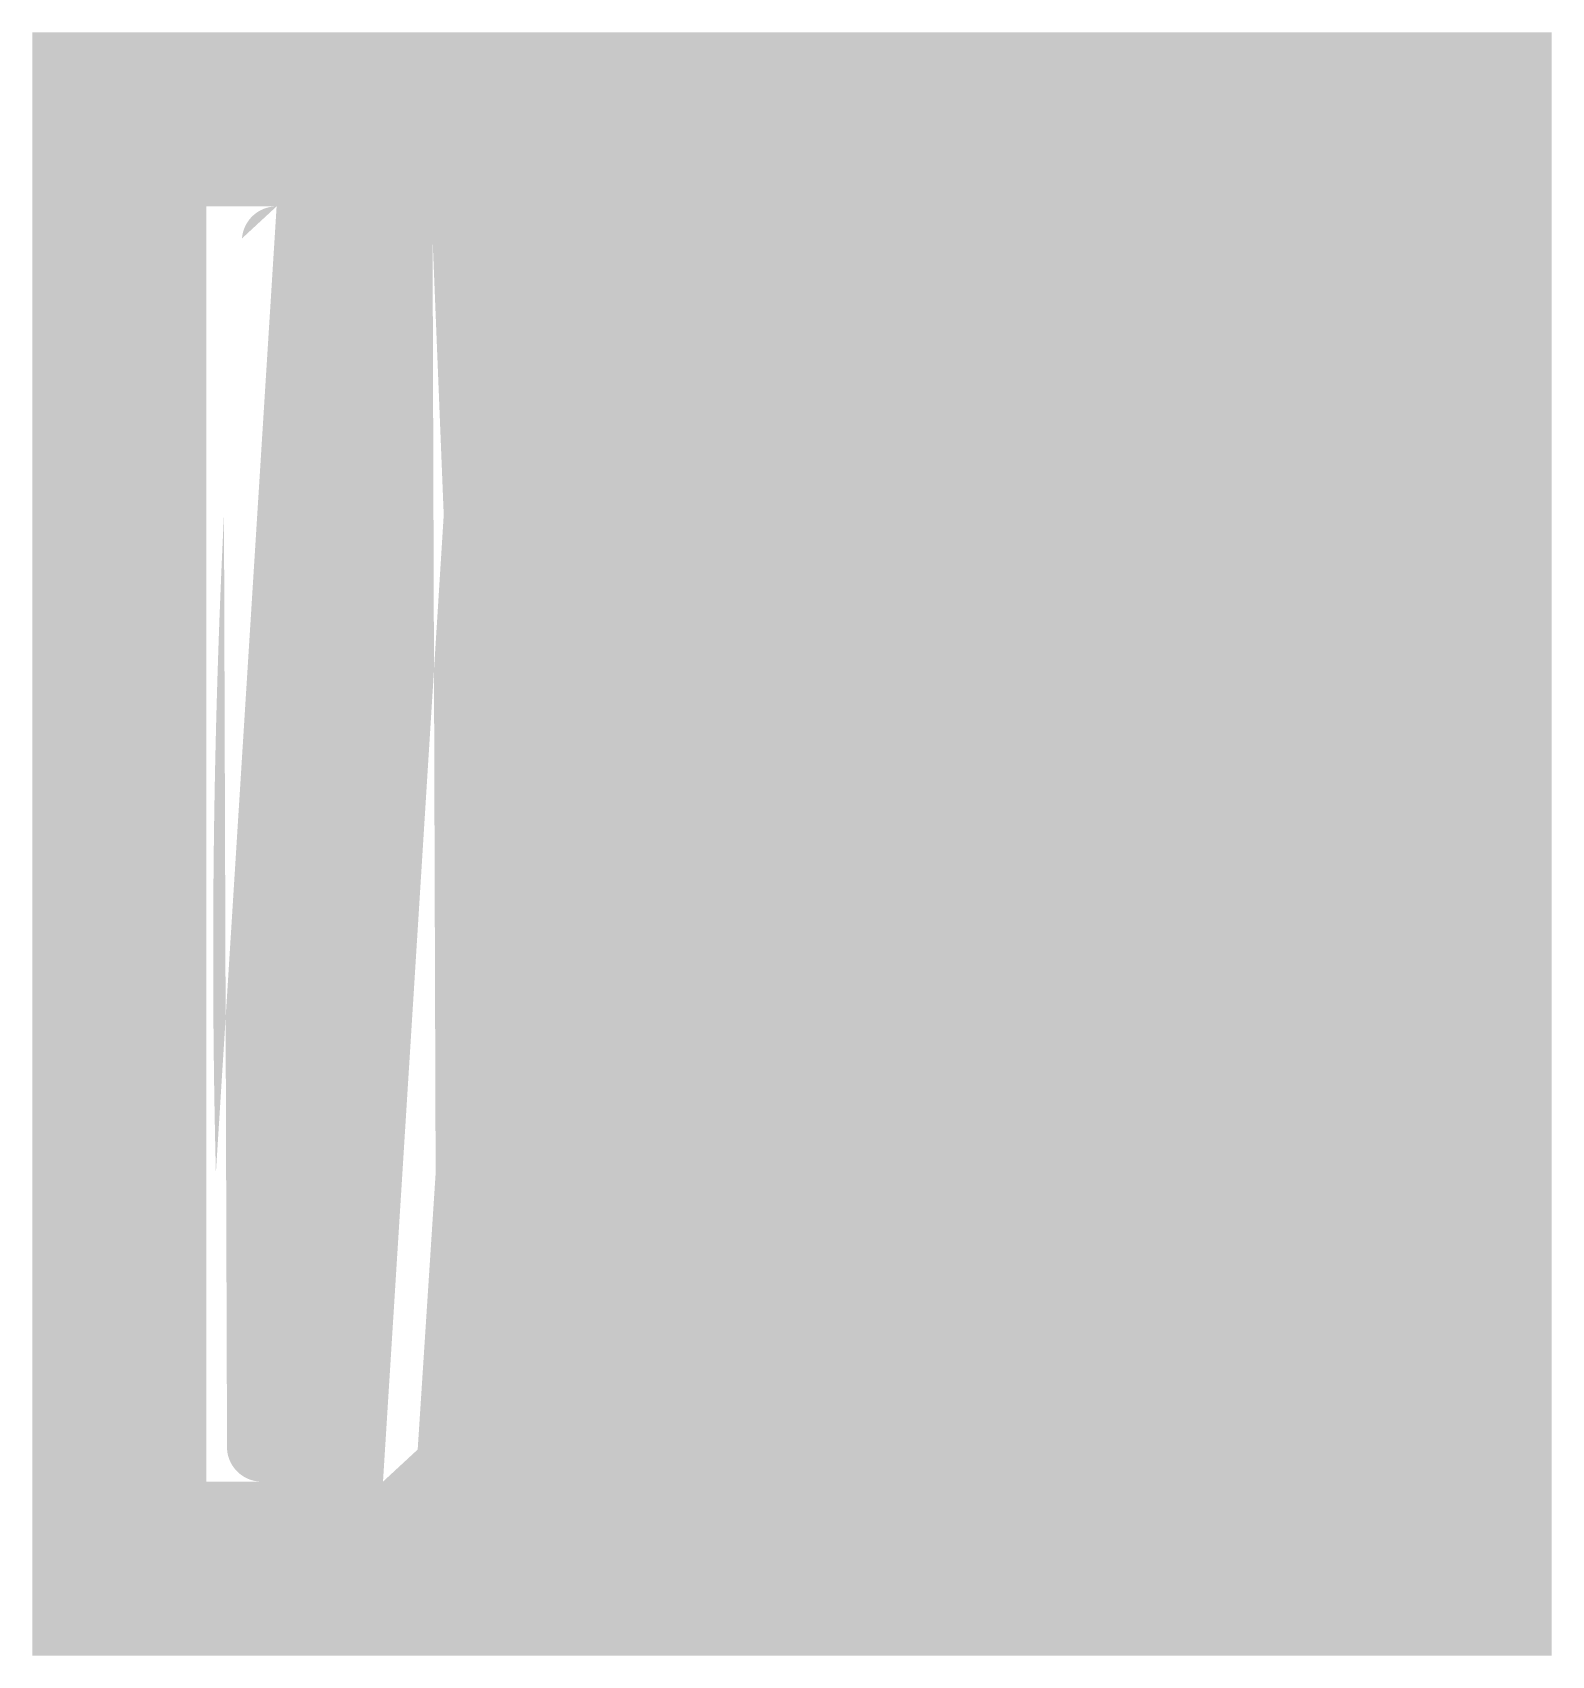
# Model space of a CAD drawing. Header units: millimetres. Extents: x 1127 to 14330, y -137 to 7568.
# Drawn here: x 1126.9 to 1236.1, y 2360.9 to 2477.6 of the extents above; entities that cross this region are included whole.
import ezdxf

# ---------------------------------------------------------------- set-up
doc = ezdxf.new("R2010")
doc.units = ezdxf.units.MM
doc.header["$LTSCALE"] = 0.01
doc.layers.add('HAC_MOB', color=61, linetype='Continuous')

msp = doc.modelspace()

# ---------------------------------------------------------------- hatches: boundary and pattern name
at = {"layer": 'HAC_MOB'}
h = msp.add_hatch(color=9, dxfattribs=at)
h.set_gradient(color1=(186, 186, 186), one_color=1, tint=1)
h.paths.add_polyline_path([(1126.919633925867, 2477.584119007452), (1219.419633926049, 2477.584119007452), (1219.419633926049, 2469.250785674094), (1135.252967259225, 2469.250785674094), (1135.252967259225, 2369.250785673919), (1219.419633926049, 2369.250785673919), (1219.419633926049, 2360.917452340562), (1126.919633925867, 2360.917452340562)])
h = msp.add_hatch(color=254, dxfattribs=at)
h.set_gradient(color1=(214, 214, 214), one_color=1, tint=1)
edge = h.paths.add_edge_path()
edge.add_ellipse((969.2398946793801, 2421.536515977617), major_axis=(4.261879756833126, 346.6183157978043), ratio=0.5405988607415474, start_angle=262.7862098321385, end_angle=277.2137901678628)
edge.add_ellipse((1153.180718662274, 2462.584119007408), major_axis=(-1.76776695297203, 1.767766952972029), ratio=0.9999999999991214, start_angle=229.409878539742, end_angle=314.9999999999748)
edge.add_line((1154.119351680176, 2465.084119007415), (1219.419633926049, 2465.084119007415))
edge.add_line((1219.419633926049, 2465.084119007415), (1219.419633926049, 2477.584119007452))
edge.add_line((1219.419633926049, 2477.584119007452), (1236.086300592764, 2477.584119007452))
edge.add_line((1236.086300592764, 2477.584119007452), (1236.086300592764, 2360.917452340562))
edge.add_line((1236.086300592764, 2360.917452340562), (1219.419633926049, 2360.917452340562))
edge.add_line((1219.419633926049, 2360.917452340562), (1219.419633926049, 2373.417452340598))
edge.add_line((1219.419633926049, 2373.417452340598), (1152.615870167931, 2373.417452340598))
edge.add_ellipse((1152.110372997075, 2375.917452340605), major_axis=(1.767766952974497, 1.767766952974497), ratio=0.9999999999977496, start_angle=225.0000000000645, end_angle=310.5901214602251)
edge = h.paths.add_edge_path()
edge.add_ellipse((1327.336385504339, 2416.965055370389), major_axis=(4.26187975681621, 346.6183157977201), ratio=0.5405988607417113, start_angle=82.7862098321337, end_angle=97.21379016786238, ccw=False)
edge.add_ellipse((1144.465907186644, 2462.584119007408), major_axis=(1.76776695297203, 1.76776695297203), ratio=0.9999999999991216, start_angle=45.00000000002518, end_angle=130.5901214602581, ccw=False)
edge.add_line((1144.465907186646, 2465.084119007415), (1153.180718662271, 2465.084119007415))
edge.add_ellipse((1153.180718662274, 2462.584119007408), major_axis=(-1.76776695297203, 1.767766952972029), ratio=0.9999999999991214, start_angle=229.4098785397419, end_angle=314.9999999999748, ccw=False)
edge.add_ellipse((969.2398946793801, 2421.536515977617), major_axis=(4.261879756833126, 346.6183157978043), ratio=0.5405988607415474, start_angle=262.7862098321385, end_angle=277.21379016786284, ccw=False)
edge.add_ellipse((1152.110372997075, 2375.917452340605), major_axis=(1.767766952974497, 1.767766952974497), ratio=0.9999999999977496, start_angle=225.0000000000645, end_angle=310.5901214602251, ccw=False)
edge.add_line((1152.110372997084, 2373.417452340598), (1143.395561521439, 2373.417452340598))
edge.add_ellipse((1143.395561521447, 2375.917452340605), major_axis=(-1.767766952973387, 1.767766952973387), ratio=0.9999999999988749, start_angle=49.40987853974451, end_angle=134.9999999999678, ccw=False)
h = msp.add_hatch(color=9, dxfattribs=at)
h.set_gradient(color1=(186, 186, 186), one_color=1, tint=1)
h.paths.add_polyline_path([(1135.252967259225, 2469.250785674094), (1139.419633925903, 2465.084119007415), (1139.419633925903, 2373.417452340598), (1135.252967259225, 2369.250785673919)])
h.paths.add_polyline_path([(1135.252967259225, 2469.250785674094), (1219.419633926049, 2469.250785674094), (1219.419633926049, 2465.084119007415), (1139.419633925903, 2465.084119007415)])
h.paths.add_polyline_path([(1139.419633925903, 2373.417452340598), (1219.419633926049, 2373.417452340598), (1219.419633926049, 2369.250785673919), (1135.252967259225, 2369.250785673919)])

doc.saveas('drawing.dxf')
